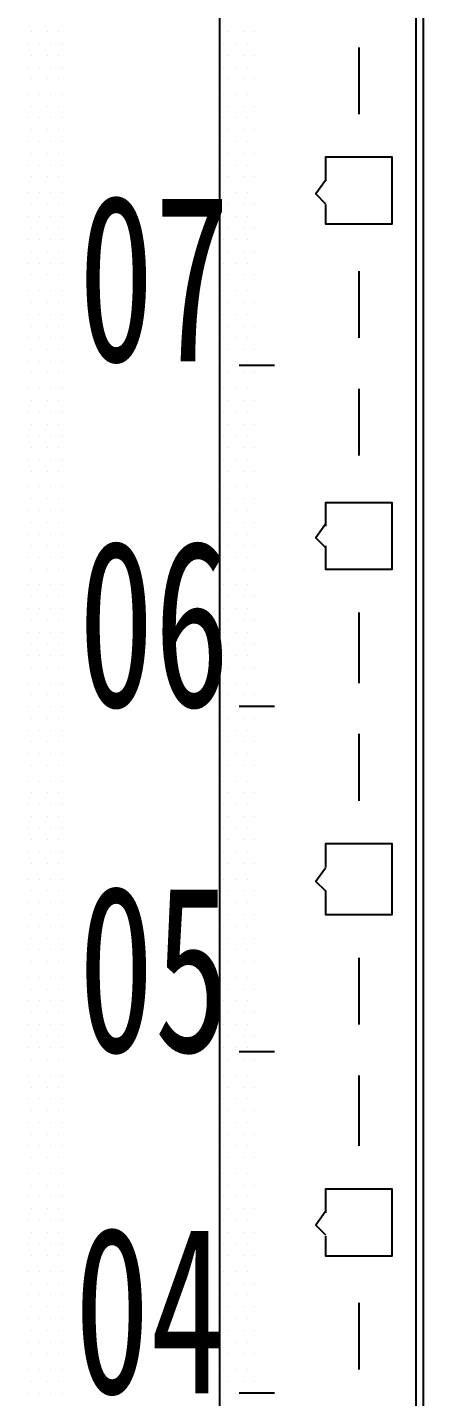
# Model space of a CAD drawing. Header units: metres. Extents: x 17 to 1264, y 17 to 859.
# Drawn here: x 324.4 to 339, y 182.6 to 232.9 of the extents above; entities that cross this region are included whole.
import ezdxf

# ---------------------------------------------------------------- set-up
doc = ezdxf.new("R2010")
doc.units = ezdxf.units.M
for name, color, linetype in [('LINES', 7, 'Continuous'), ('POLYLINES', 4, 'Continuous'), ('TEXTS', 3, 'Continuous')]:
    doc.layers.add(name, color=color, linetype=linetype)

msp = doc.modelspace()

# ---------------------------------------------------------------- linework, layer by layer
at = {"layer": 'LINES'}
for p, q in [((338.97, 144.86), (338.97, 740.16)), ((324.57, 232.7), (324.57, 232.7)), ((325.15, 232.7), (325.15, 232.7)), ((325.58, 232.7), (325.58, 232.7)), ((331.77, 232.7), (331.77, 232.7)), ((332.35, 232.7), (332.35, 232.7)), ((332.78, 232.7), (332.78, 232.7)), ((324.43, 232.27), (324.43, 232.27)), ((324.86, 232.27), (324.86, 232.27)), ((325.29, 232.27), (325.29, 232.27)), ((325.72, 232.27), (325.72, 232.27)), ((331.63, 232.27), (331.63, 232.27)), ((332.06, 232.27), (332.06, 232.27)), ((332.49, 232.27), (332.49, 232.27)), ((324.57, 231.84), (324.57, 231.84)), ((325.15, 231.84), (325.15, 231.84)), ((325.58, 231.84), (325.58, 231.84)), ((331.77, 231.84), (331.77, 231.84)), ((332.35, 231.84), (332.35, 231.84)), ((332.78, 231.84), (332.78, 231.84)), ((336.59, 232.13), (336.59, 229.68)), ((324.43, 231.41), (324.43, 231.41)), ((324.86, 231.41), (324.86, 231.41)), ((325.29, 231.41), (325.29, 231.41)), ((325.72, 231.41), (325.72, 231.41)), ((331.63, 231.41), (331.63, 231.41)), ((332.06, 231.41), (332.06, 231.41)), ((332.49, 231.41), (332.49, 231.41)), ((324.57, 230.98), (324.57, 230.98)), ((325.15, 230.98), (325.15, 230.98)), ((325.58, 230.98), (325.58, 230.98)), ((331.77, 230.98), (331.77, 230.98)), ((332.35, 230.98), (332.35, 230.98)), ((332.78, 230.98), (332.78, 230.98)), ((324.43, 230.4), (324.43, 230.4)), ((324.86, 230.4), (324.86, 230.4)), ((325.29, 230.4), (325.29, 230.4)), ((325.72, 230.4), (325.72, 230.4)), ((331.63, 230.4), (331.63, 230.4)), ((332.06, 230.4), (332.06, 230.4)), ((332.49, 230.4), (332.49, 230.4)), ((324.57, 229.97), (324.57, 229.97)), ((325.15, 229.97), (325.15, 229.97)), ((325.58, 229.97), (325.58, 229.97)), ((331.77, 229.97), (331.77, 229.97)), ((332.35, 229.97), (332.35, 229.97)), ((332.78, 229.97), (332.78, 229.97)), ((324.43, 229.54), (324.43, 229.54)), ((324.86, 229.54), (324.86, 229.54)), ((325.29, 229.54), (325.29, 229.54)), ((325.72, 229.54), (325.72, 229.54)), ((331.63, 229.54), (331.63, 229.54)), ((332.06, 229.54), (332.06, 229.54)), ((332.49, 229.54), (332.49, 229.54)), ((324.43, 228.67), (324.43, 228.67)), ((324.57, 229.1), (324.57, 229.1)), ((324.86, 228.67), (324.86, 228.67)), ((325.15, 229.1), (325.15, 229.1)), ((325.29, 228.67), (325.29, 228.67)), ((325.58, 229.1), (325.58, 229.1)), ((325.72, 228.67), (325.72, 228.67)), ((331.63, 228.67), (331.63, 228.67)), ((331.77, 229.1), (331.77, 229.1)), ((332.06, 228.67), (332.06, 228.67)), ((332.35, 229.1), (332.35, 229.1)), ((332.49, 228.67), (332.49, 228.67)), ((332.78, 229.1), (332.78, 229.1)), ((324.57, 228.24), (324.57, 228.24)), ((325.15, 228.24), (325.15, 228.24)), ((325.58, 228.24), (325.58, 228.24)), ((331.77, 228.24), (331.77, 228.24)), ((332.35, 228.24), (332.35, 228.24)), ((332.78, 228.24), (332.78, 228.24)), ((324.43, 227.81), (324.43, 227.81)), ((324.86, 227.81), (324.86, 227.81)), ((325.29, 227.81), (325.29, 227.81)), ((325.72, 227.81), (325.72, 227.81)), ((331.63, 227.81), (331.63, 227.81)), ((332.06, 227.81), (332.06, 227.81)), ((332.49, 227.81), (332.49, 227.81)), ((324.57, 227.38), (324.57, 227.38)), ((325.15, 227.38), (325.15, 227.38)), ((325.58, 227.38), (325.58, 227.38)), ((331.77, 227.38), (331.77, 227.38)), ((332.35, 227.38), (332.35, 227.38)), ((332.78, 227.38), (332.78, 227.38)), ((324.43, 226.8), (324.43, 226.8)), ((324.86, 226.8), (324.86, 226.8)), ((325.29, 226.8), (325.29, 226.8)), ((325.72, 226.8), (325.72, 226.8)), ((331.63, 226.8), (331.63, 226.8)), ((332.06, 226.8), (332.06, 226.8)), ((332.49, 226.8), (332.49, 226.8)), ((324.57, 226.37), (324.57, 226.37)), ((325.15, 226.37), (325.15, 226.37)), ((325.58, 226.37), (325.58, 226.37)), ((331.77, 226.37), (331.77, 226.37)), ((332.35, 226.37), (332.35, 226.37)), ((332.78, 226.37), (332.78, 226.37)), ((324.43, 225.94), (324.43, 225.94)), ((324.86, 225.94), (324.86, 225.94)), ((325.29, 225.94), (325.29, 225.94)), ((325.72, 225.94), (325.72, 225.94)), ((331.63, 225.94), (331.63, 225.94)), ((332.06, 225.94), (332.06, 225.94)), ((332.49, 225.94), (332.49, 225.94)), ((324.57, 225.5), (324.57, 225.5)), ((325.15, 225.5), (325.15, 225.5)), ((325.58, 225.5), (325.58, 225.5)), ((331.77, 225.5), (331.77, 225.5)), ((332.35, 225.5), (332.35, 225.5)), ((332.78, 225.5), (332.78, 225.5)), ((324.43, 225.07), (324.43, 225.07)), ((324.57, 224.64), (324.57, 224.64)), ((324.86, 225.07), (324.86, 225.07)), ((325.15, 224.64), (325.15, 224.64)), ((325.29, 225.07), (325.29, 225.07)), ((325.58, 224.64), (325.58, 224.64)), ((325.72, 225.07), (325.72, 225.07)), ((331.63, 225.07), (331.63, 225.07)), ((331.77, 224.64), (331.77, 224.64)), ((332.06, 225.07), (332.06, 225.07)), ((332.35, 224.64), (332.35, 224.64)), ((332.49, 225.07), (332.49, 225.07)), ((332.78, 224.64), (332.78, 224.64)), ((324.43, 224.21), (324.43, 224.21)), ((324.86, 224.21), (324.86, 224.21)), ((325.29, 224.21), (325.29, 224.21)), ((325.72, 224.21), (325.72, 224.21)), ((331.63, 224.21), (331.63, 224.21)), ((332.06, 224.21), (332.06, 224.21)), ((332.49, 224.21), (332.49, 224.21)), ((324.57, 223.78), (324.57, 223.78)), ((325.15, 223.78), (325.15, 223.78)), ((325.58, 223.78), (325.58, 223.78)), ((331.77, 223.78), (331.77, 223.78)), ((332.35, 223.78), (332.35, 223.78)), ((332.78, 223.78), (332.78, 223.78)), ((336.59, 223.92), (336.59, 221.47)), ((324.43, 223.2), (324.43, 223.2)), ((324.86, 223.2), (324.86, 223.2)), ((325.29, 223.2), (325.29, 223.2)), ((325.72, 223.2), (325.72, 223.2)), ((331.63, 223.2), (331.63, 223.2)), ((332.06, 223.2), (332.06, 223.2)), ((332.49, 223.2), (332.49, 223.2)), ((324.57, 222.77), (324.57, 222.77)), ((325.15, 222.77), (325.15, 222.77)), ((325.58, 222.77), (325.58, 222.77)), ((331.77, 222.77), (331.77, 222.77)), ((332.35, 222.77), (332.35, 222.77)), ((332.78, 222.77), (332.78, 222.77)), ((324.43, 222.34), (324.43, 222.34)), ((324.86, 222.34), (324.86, 222.34)), ((325.29, 222.34), (325.29, 222.34)), ((325.72, 222.34), (325.72, 222.34)), ((331.63, 222.34), (331.63, 222.34)), ((332.06, 222.34), (332.06, 222.34)), ((332.49, 222.34), (332.49, 222.34)), ((324.57, 221.9), (324.57, 221.9)), ((325.15, 221.9), (325.15, 221.9)), ((325.58, 221.9), (325.58, 221.9)), ((331.77, 221.9), (331.77, 221.9)), ((332.35, 221.9), (332.35, 221.9)), ((332.78, 221.9), (332.78, 221.9)), ((324.43, 221.47), (324.43, 221.47)), ((324.86, 221.47), (324.86, 221.47)), ((325.29, 221.47), (325.29, 221.47)), ((325.72, 221.47), (325.72, 221.47)), ((331.63, 221.47), (331.63, 221.47)), ((332.06, 221.47), (332.06, 221.47)), ((332.49, 221.47), (332.49, 221.47)), ((324.57, 221.04), (324.57, 221.04)), ((325.15, 221.04), (325.15, 221.04)), ((325.58, 221.04), (325.58, 221.04)), ((331.77, 221.04), (331.77, 221.04)), ((332.35, 221.04), (332.35, 221.04)), ((332.78, 221.04), (332.78, 221.04)), ((324.43, 220.61), (324.43, 220.61)), ((324.57, 220.18), (324.57, 220.18)), ((324.86, 220.61), (324.86, 220.61)), ((325.15, 220.18), (325.15, 220.18)), ((325.29, 220.61), (325.29, 220.61)), ((325.58, 220.18), (325.58, 220.18)), ((325.72, 220.61), (325.72, 220.61)), ((331.63, 220.61), (331.63, 220.61)), ((331.77, 220.18), (331.77, 220.18)), ((332.06, 220.61), (332.06, 220.61)), ((333.5, 220.46), (332.2, 220.46)), ((332.35, 220.18), (332.35, 220.18)), ((332.49, 220.61), (332.49, 220.61)), ((332.78, 220.18), (332.78, 220.18)), ((324.43, 219.6), (324.43, 219.6)), ((324.57, 219.17), (324.57, 219.17)), ((324.86, 219.6), (324.86, 219.6)), ((325.15, 219.17), (325.15, 219.17)), ((325.29, 219.6), (325.29, 219.6)), ((325.58, 219.17), (325.58, 219.17)), ((325.72, 219.6), (325.72, 219.6)), ((331.63, 219.6), (331.63, 219.6)), ((331.77, 219.17), (331.77, 219.17)), ((332.06, 219.6), (332.06, 219.6)), ((332.35, 219.17), (332.35, 219.17)), ((332.49, 219.6), (332.49, 219.6)), ((332.78, 219.17), (332.78, 219.17)), ((336.59, 219.6), (336.59, 217.15)), ((324.43, 218.74), (324.43, 218.74)), ((324.86, 218.74), (324.86, 218.74)), ((325.29, 218.74), (325.29, 218.74)), ((325.72, 218.74), (325.72, 218.74)), ((331.63, 218.74), (331.63, 218.74)), ((332.06, 218.74), (332.06, 218.74)), ((332.49, 218.74), (332.49, 218.74)), ((324.57, 218.3), (324.57, 218.3)), ((325.15, 218.3), (325.15, 218.3)), ((325.58, 218.3), (325.58, 218.3)), ((331.77, 218.3), (331.77, 218.3)), ((332.35, 218.3), (332.35, 218.3)), ((332.78, 218.3), (332.78, 218.3)), ((324.43, 217.87), (324.43, 217.87)), ((324.86, 217.87), (324.86, 217.87)), ((325.29, 217.87), (325.29, 217.87)), ((325.72, 217.87), (325.72, 217.87)), ((331.63, 217.87), (331.63, 217.87)), ((332.06, 217.87), (332.06, 217.87)), ((332.49, 217.87), (332.49, 217.87)), ((324.57, 217.44), (324.57, 217.44)), ((325.15, 217.44), (325.15, 217.44)), ((325.58, 217.44), (325.58, 217.44)), ((331.77, 217.44), (331.77, 217.44)), ((332.35, 217.44), (332.35, 217.44)), ((332.78, 217.44), (332.78, 217.44)), ((324.43, 217.01), (324.43, 217.01)), ((324.86, 217.01), (324.86, 217.01)), ((325.29, 217.01), (325.29, 217.01)), ((325.72, 217.01), (325.72, 217.01)), ((331.63, 217.01), (331.63, 217.01)), ((332.06, 217.01), (332.06, 217.01)), ((332.49, 217.01), (332.49, 217.01)), ((324.57, 216.58), (324.57, 216.58)), ((325.15, 216.58), (325.15, 216.58)), ((325.58, 216.58), (325.58, 216.58)), ((331.77, 216.58), (331.77, 216.58)), ((332.35, 216.58), (332.35, 216.58)), ((332.78, 216.58), (332.78, 216.58)), ((324.43, 216), (324.43, 216)), ((324.86, 216), (324.86, 216)), ((325.29, 216), (325.29, 216)), ((325.72, 216), (325.72, 216)), ((331.63, 216), (331.63, 216)), ((332.06, 216), (332.06, 216)), ((332.49, 216), (332.49, 216)), ((324.43, 215.14), (324.43, 215.14)), ((324.57, 215.57), (324.57, 215.57)), ((324.86, 215.14), (324.86, 215.14)), ((325.15, 215.57), (325.15, 215.57)), ((325.29, 215.14), (325.29, 215.14)), ((325.58, 215.57), (325.58, 215.57)), ((325.72, 215.14), (325.72, 215.14)), ((331.63, 215.14), (331.63, 215.14)), ((331.77, 215.57), (331.77, 215.57)), ((332.06, 215.14), (332.06, 215.14)), ((332.35, 215.57), (332.35, 215.57)), ((332.49, 215.14), (332.49, 215.14)), ((332.78, 215.57), (332.78, 215.57)), ((324.57, 214.7), (324.57, 214.7)), ((325.15, 214.7), (325.15, 214.7)), ((325.58, 214.7), (325.58, 214.7)), ((331.77, 214.7), (331.77, 214.7)), ((332.35, 214.7), (332.35, 214.7)), ((332.78, 214.7), (332.78, 214.7)), ((324.43, 214.27), (324.43, 214.27)), ((324.86, 214.27), (324.86, 214.27)), ((325.29, 214.27), (325.29, 214.27)), ((325.72, 214.27), (325.72, 214.27)), ((331.63, 214.27), (331.63, 214.27)), ((332.06, 214.27), (332.06, 214.27)), ((332.49, 214.27), (332.49, 214.27)), ((324.57, 213.84), (324.57, 213.84)), ((325.15, 213.84), (325.15, 213.84)), ((325.58, 213.84), (325.58, 213.84)), ((331.77, 213.84), (331.77, 213.84)), ((332.35, 213.84), (332.35, 213.84)), ((332.78, 213.84), (332.78, 213.84)), ((324.43, 213.41), (324.43, 213.41)), ((324.86, 213.41), (324.86, 213.41)), ((325.29, 213.41), (325.29, 213.41)), ((325.72, 213.41), (325.72, 213.41)), ((331.63, 213.41), (331.63, 213.41)), ((332.06, 213.41), (332.06, 213.41)), ((332.49, 213.41), (332.49, 213.41)), ((324.57, 212.98), (324.57, 212.98)), ((325.15, 212.98), (325.15, 212.98)), ((325.58, 212.98), (325.58, 212.98)), ((331.77, 212.98), (331.77, 212.98)), ((332.35, 212.98), (332.35, 212.98)), ((332.78, 212.98), (332.78, 212.98)), ((324.43, 212.4), (324.43, 212.4)), ((324.86, 212.4), (324.86, 212.4)), ((325.29, 212.4), (325.29, 212.4)), ((325.72, 212.4), (325.72, 212.4)), ((331.63, 212.4), (331.63, 212.4)), ((332.06, 212.4), (332.06, 212.4)), ((332.49, 212.4), (332.49, 212.4)), ((324.57, 211.97), (324.57, 211.97)), ((325.15, 211.97), (325.15, 211.97)), ((325.58, 211.97), (325.58, 211.97)), ((331.77, 211.97), (331.77, 211.97)), ((332.35, 211.97), (332.35, 211.97)), ((332.78, 211.97), (332.78, 211.97)), ((324.43, 211.54), (324.43, 211.54)), ((324.57, 211.1), (324.57, 211.1)), ((324.86, 211.54), (324.86, 211.54)), ((325.15, 211.1), (325.15, 211.1)), ((325.29, 211.54), (325.29, 211.54)), ((325.58, 211.1), (325.58, 211.1)), ((325.72, 211.54), (325.72, 211.54)), ((331.63, 211.54), (331.63, 211.54)), ((331.77, 211.1), (331.77, 211.1)), ((332.06, 211.54), (332.06, 211.54)), ((332.35, 211.1), (332.35, 211.1)), ((332.49, 211.54), (332.49, 211.54)), ((332.78, 211.1), (332.78, 211.1)), ((336.59, 211.39), (336.59, 208.8)), ((324.43, 210.67), (324.43, 210.67)), ((324.86, 210.67), (324.86, 210.67)), ((325.29, 210.67), (325.29, 210.67)), ((325.72, 210.67), (325.72, 210.67)), ((331.63, 210.67), (331.63, 210.67)), ((332.06, 210.67), (332.06, 210.67)), ((332.49, 210.67), (332.49, 210.67)), ((324.57, 210.24), (324.57, 210.24)), ((325.15, 210.24), (325.15, 210.24)), ((325.58, 210.24), (325.58, 210.24)), ((331.77, 210.24), (331.77, 210.24)), ((332.35, 210.24), (332.35, 210.24)), ((332.78, 210.24), (332.78, 210.24)), ((324.43, 209.81), (324.43, 209.81)), ((324.86, 209.81), (324.86, 209.81)), ((325.29, 209.81), (325.29, 209.81)), ((325.72, 209.81), (325.72, 209.81)), ((331.63, 209.81), (331.63, 209.81)), ((332.06, 209.81), (332.06, 209.81)), ((332.49, 209.81), (332.49, 209.81)), ((324.57, 209.38), (324.57, 209.38)), ((325.15, 209.38), (325.15, 209.38)), ((325.58, 209.38), (325.58, 209.38)), ((331.77, 209.38), (331.77, 209.38)), ((332.35, 209.38), (332.35, 209.38)), ((332.78, 209.38), (332.78, 209.38)), ((324.43, 208.8), (324.43, 208.8)), ((324.86, 208.8), (324.86, 208.8)), ((325.29, 208.8), (325.29, 208.8)), ((325.72, 208.8), (325.72, 208.8)), ((331.63, 208.8), (331.63, 208.8)), ((332.06, 208.8), (332.06, 208.8)), ((332.49, 208.8), (332.49, 208.8)), ((324.57, 208.37), (324.57, 208.37)), ((325.15, 208.37), (325.15, 208.37)), ((325.58, 208.37), (325.58, 208.37)), ((331.77, 208.37), (331.77, 208.37)), ((332.35, 208.37), (332.35, 208.37)), ((332.78, 208.37), (332.78, 208.37)), ((324.43, 207.94), (324.43, 207.94)), ((324.86, 207.94), (324.86, 207.94)), ((325.29, 207.94), (325.29, 207.94)), ((325.72, 207.94), (325.72, 207.94)), ((331.63, 207.94), (331.63, 207.94)), ((332.06, 207.94), (332.06, 207.94)), ((333.5, 207.94), (332.2, 207.94)), ((332.49, 207.94), (332.49, 207.94)), ((324.43, 207.07), (324.43, 207.07)), ((324.57, 207.5), (324.57, 207.5)), ((324.86, 207.07), (324.86, 207.07)), ((325.15, 207.5), (325.15, 207.5)), ((325.29, 207.07), (325.29, 207.07)), ((325.58, 207.5), (325.58, 207.5)), ((325.72, 207.07), (325.72, 207.07)), ((331.63, 207.07), (331.63, 207.07)), ((331.77, 207.5), (331.77, 207.5)), ((332.06, 207.07), (332.06, 207.07)), ((332.35, 207.5), (332.35, 207.5)), ((332.49, 207.07), (332.49, 207.07)), ((332.78, 207.5), (332.78, 207.5)), ((324.57, 206.64), (324.57, 206.64)), ((325.15, 206.64), (325.15, 206.64)), ((325.58, 206.64), (325.58, 206.64)), ((331.77, 206.64), (331.77, 206.64)), ((332.35, 206.64), (332.35, 206.64)), ((332.78, 206.64), (332.78, 206.64)), ((336.59, 206.93), (336.59, 204.48)), ((324.43, 206.21), (324.43, 206.21)), ((324.86, 206.21), (324.86, 206.21)), ((325.29, 206.21), (325.29, 206.21)), ((325.72, 206.21), (325.72, 206.21)), ((331.63, 206.21), (331.63, 206.21)), ((332.06, 206.21), (332.06, 206.21)), ((332.49, 206.21), (332.49, 206.21)), ((324.57, 205.78), (324.57, 205.78)), ((325.15, 205.78), (325.15, 205.78)), ((325.58, 205.78), (325.58, 205.78)), ((331.77, 205.78), (331.77, 205.78)), ((332.35, 205.78), (332.35, 205.78)), ((332.78, 205.78), (332.78, 205.78)), ((324.43, 205.2), (324.43, 205.2)), ((324.86, 205.2), (324.86, 205.2)), ((325.29, 205.2), (325.29, 205.2)), ((325.72, 205.2), (325.72, 205.2)), ((331.63, 205.2), (331.63, 205.2)), ((332.06, 205.2), (332.06, 205.2)), ((332.49, 205.2), (332.49, 205.2)), ((324.57, 204.77), (324.57, 204.77)), ((325.15, 204.77), (325.15, 204.77)), ((325.58, 204.77), (325.58, 204.77)), ((331.77, 204.77), (331.77, 204.77)), ((332.35, 204.77), (332.35, 204.77)), ((332.78, 204.77), (332.78, 204.77)), ((324.43, 204.34), (324.43, 204.34)), ((324.86, 204.34), (324.86, 204.34)), ((325.29, 204.34), (325.29, 204.34)), ((325.72, 204.34), (325.72, 204.34)), ((331.63, 204.34), (331.63, 204.34)), ((332.06, 204.34), (332.06, 204.34)), ((332.49, 204.34), (332.49, 204.34)), ((324.57, 203.9), (324.57, 203.9)), ((325.15, 203.9), (325.15, 203.9)), ((325.58, 203.9), (325.58, 203.9)), ((331.77, 203.9), (331.77, 203.9)), ((332.35, 203.9), (332.35, 203.9)), ((332.78, 203.9), (332.78, 203.9)), ((324.43, 203.47), (324.43, 203.47)), ((324.57, 203.04), (324.57, 203.04)), ((324.86, 203.47), (324.86, 203.47)), ((325.15, 203.04), (325.15, 203.04)), ((325.29, 203.47), (325.29, 203.47)), ((325.58, 203.04), (325.58, 203.04)), ((325.72, 203.47), (325.72, 203.47)), ((331.63, 203.47), (331.63, 203.47)), ((331.77, 203.04), (331.77, 203.04)), ((332.06, 203.47), (332.06, 203.47)), ((332.35, 203.04), (332.35, 203.04)), ((332.49, 203.47), (332.49, 203.47)), ((332.78, 203.04), (332.78, 203.04)), ((324.43, 202.61), (324.43, 202.61)), ((324.86, 202.61), (324.86, 202.61)), ((325.29, 202.61), (325.29, 202.61)), ((325.72, 202.61), (325.72, 202.61)), ((331.63, 202.61), (331.63, 202.61)), ((332.06, 202.61), (332.06, 202.61)), ((332.49, 202.61), (332.49, 202.61)), ((324.57, 202.18), (324.57, 202.18)), ((325.15, 202.18), (325.15, 202.18)), ((325.58, 202.18), (325.58, 202.18)), ((331.77, 202.18), (331.77, 202.18)), ((332.35, 202.18), (332.35, 202.18)), ((332.78, 202.18), (332.78, 202.18)), ((324.43, 201.6), (324.43, 201.6)), ((324.86, 201.6), (324.86, 201.6)), ((325.29, 201.6), (325.29, 201.6)), ((325.72, 201.6), (325.72, 201.6)), ((331.63, 201.6), (331.63, 201.6)), ((332.06, 201.6), (332.06, 201.6)), ((332.49, 201.6), (332.49, 201.6)), ((324.57, 201.17), (324.57, 201.17)), ((325.15, 201.17), (325.15, 201.17)), ((325.58, 201.17), (325.58, 201.17)), ((331.77, 201.17), (331.77, 201.17)), ((332.35, 201.17), (332.35, 201.17)), ((332.78, 201.17), (332.78, 201.17)), ((324.43, 200.74), (324.43, 200.74)), ((324.86, 200.74), (324.86, 200.74)), ((325.29, 200.74), (325.29, 200.74)), ((325.72, 200.74), (325.72, 200.74)), ((331.63, 200.74), (331.63, 200.74)), ((332.06, 200.74), (332.06, 200.74)), ((332.49, 200.74), (332.49, 200.74)), ((324.57, 200.3), (324.57, 200.3)), ((325.15, 200.3), (325.15, 200.3)), ((325.58, 200.3), (325.58, 200.3)), ((331.77, 200.3), (331.77, 200.3)), ((332.35, 200.3), (332.35, 200.3)), ((332.78, 200.3), (332.78, 200.3)), ((324.43, 199.87), (324.43, 199.87)), ((324.86, 199.87), (324.86, 199.87)), ((325.29, 199.87), (325.29, 199.87)), ((325.72, 199.87), (325.72, 199.87)), ((331.63, 199.87), (331.63, 199.87)), ((332.06, 199.87), (332.06, 199.87)), ((332.49, 199.87), (332.49, 199.87)), ((324.43, 199.01), (324.43, 199.01)), ((324.57, 199.44), (324.57, 199.44)), ((324.86, 199.01), (324.86, 199.01)), ((325.15, 199.44), (325.15, 199.44)), ((325.29, 199.01), (325.29, 199.01)), ((325.58, 199.44), (325.58, 199.44)), ((325.72, 199.01), (325.72, 199.01)), ((331.63, 199.01), (331.63, 199.01)), ((331.77, 199.44), (331.77, 199.44)), ((332.06, 199.01), (332.06, 199.01)), ((332.35, 199.44), (332.35, 199.44)), ((332.49, 199.01), (332.49, 199.01)), ((332.78, 199.44), (332.78, 199.44)), ((324.57, 198.58), (324.57, 198.58)), ((325.15, 198.58), (325.15, 198.58)), ((325.58, 198.58), (325.58, 198.58)), ((331.77, 198.58), (331.77, 198.58)), ((332.35, 198.58), (332.35, 198.58)), ((332.78, 198.58), (332.78, 198.58)), ((336.59, 198.72), (336.59, 196.27)), ((324.43, 198), (324.43, 198)), ((324.57, 197.57), (324.57, 197.57)), ((324.86, 198), (324.86, 198)), ((325.15, 197.57), (325.15, 197.57)), ((325.29, 198), (325.29, 198)), ((325.58, 197.57), (325.58, 197.57)), ((325.72, 198), (325.72, 198)), ((331.63, 198), (331.63, 198)), ((331.77, 197.57), (331.77, 197.57)), ((332.06, 198), (332.06, 198)), ((332.35, 197.57), (332.35, 197.57)), ((332.49, 198), (332.49, 198)), ((332.78, 197.57), (332.78, 197.57)), ((324.43, 197.14), (324.43, 197.14)), ((324.86, 197.14), (324.86, 197.14)), ((325.29, 197.14), (325.29, 197.14)), ((325.72, 197.14), (325.72, 197.14)), ((331.63, 197.14), (331.63, 197.14)), ((332.06, 197.14), (332.06, 197.14)), ((332.49, 197.14), (332.49, 197.14)), ((324.57, 196.7), (324.57, 196.7)), ((325.15, 196.7), (325.15, 196.7)), ((325.58, 196.7), (325.58, 196.7)), ((331.77, 196.7), (331.77, 196.7)), ((332.35, 196.7), (332.35, 196.7)), ((332.78, 196.7), (332.78, 196.7)), ((324.43, 196.27), (324.43, 196.27)), ((324.86, 196.27), (324.86, 196.27)), ((325.29, 196.27), (325.29, 196.27)), ((325.72, 196.27), (325.72, 196.27)), ((331.63, 196.27), (331.63, 196.27)), ((332.06, 196.27), (332.06, 196.27)), ((332.49, 196.27), (332.49, 196.27)), ((324.57, 195.84), (324.57, 195.84)), ((325.15, 195.84), (325.15, 195.84)), ((325.58, 195.84), (325.58, 195.84)), ((331.77, 195.84), (331.77, 195.84)), ((332.35, 195.84), (332.35, 195.84)), ((332.78, 195.84), (332.78, 195.84)), ((324.43, 195.41), (324.43, 195.41)), ((324.86, 195.41), (324.86, 195.41)), ((325.29, 195.41), (325.29, 195.41)), ((325.72, 195.41), (325.72, 195.41)), ((331.63, 195.41), (331.63, 195.41)), ((332.06, 195.41), (332.06, 195.41)), ((333.5, 195.26), (332.2, 195.26)), ((332.49, 195.41), (332.49, 195.41)), ((324.57, 194.98), (324.57, 194.98)), ((325.15, 194.98), (325.15, 194.98)), ((325.58, 194.98), (325.58, 194.98)), ((331.77, 194.98), (331.77, 194.98)), ((332.35, 194.98), (332.35, 194.98)), ((332.78, 194.98), (332.78, 194.98)), ((324.43, 194.4), (324.43, 194.4)), ((324.86, 194.4), (324.86, 194.4)), ((325.29, 194.4), (325.29, 194.4)), ((325.72, 194.4), (325.72, 194.4)), ((331.63, 194.4), (331.63, 194.4)), ((332.06, 194.4), (332.06, 194.4)), ((332.49, 194.4), (332.49, 194.4)), ((336.59, 194.4), (336.59, 191.81)), ((324.43, 193.54), (324.43, 193.54)), ((324.57, 193.97), (324.57, 193.97)), ((324.86, 193.54), (324.86, 193.54)), ((325.15, 193.97), (325.15, 193.97)), ((325.29, 193.54), (325.29, 193.54)), ((325.58, 193.97), (325.58, 193.97)), ((325.72, 193.54), (325.72, 193.54)), ((331.63, 193.54), (331.63, 193.54)), ((331.77, 193.97), (331.77, 193.97)), ((332.06, 193.54), (332.06, 193.54)), ((332.35, 193.97), (332.35, 193.97)), ((332.49, 193.54), (332.49, 193.54)), ((332.78, 193.97), (332.78, 193.97)), ((324.57, 193.1), (324.57, 193.1)), ((325.15, 193.1), (325.15, 193.1)), ((325.58, 193.1), (325.58, 193.1)), ((331.77, 193.1), (331.77, 193.1)), ((332.35, 193.1), (332.35, 193.1)), ((332.78, 193.1), (332.78, 193.1)), ((324.43, 192.67), (324.43, 192.67)), ((324.86, 192.67), (324.86, 192.67)), ((325.29, 192.67), (325.29, 192.67)), ((325.72, 192.67), (325.72, 192.67)), ((331.63, 192.67), (331.63, 192.67)), ((332.06, 192.67), (332.06, 192.67)), ((332.49, 192.67), (332.49, 192.67)), ((324.57, 192.24), (324.57, 192.24)), ((325.15, 192.24), (325.15, 192.24)), ((325.58, 192.24), (325.58, 192.24)), ((331.77, 192.24), (331.77, 192.24)), ((332.35, 192.24), (332.35, 192.24)), ((332.78, 192.24), (332.78, 192.24)), ((324.43, 191.81), (324.43, 191.81)), ((324.86, 191.81), (324.86, 191.81)), ((325.29, 191.81), (325.29, 191.81)), ((325.72, 191.81), (325.72, 191.81)), ((331.63, 191.81), (331.63, 191.81)), ((332.06, 191.81), (332.06, 191.81)), ((332.49, 191.81), (332.49, 191.81)), ((324.57, 191.38), (324.57, 191.38)), ((325.15, 191.38), (325.15, 191.38)), ((325.58, 191.38), (325.58, 191.38)), ((331.77, 191.38), (331.77, 191.38)), ((332.35, 191.38), (332.35, 191.38)), ((332.78, 191.38), (332.78, 191.38)), ((324.43, 190.8), (324.43, 190.8)), ((324.86, 190.8), (324.86, 190.8)), ((325.29, 190.8), (325.29, 190.8)), ((325.72, 190.8), (325.72, 190.8)), ((331.63, 190.8), (331.63, 190.8)), ((332.06, 190.8), (332.06, 190.8)), ((332.49, 190.8), (332.49, 190.8)), ((324.57, 190.37), (324.57, 190.37)), ((325.15, 190.37), (325.15, 190.37)), ((325.58, 190.37), (325.58, 190.37)), ((331.77, 190.37), (331.77, 190.37)), ((332.35, 190.37), (332.35, 190.37)), ((332.78, 190.37), (332.78, 190.37)), ((324.43, 189.94), (324.43, 189.94)), ((324.57, 189.5), (324.57, 189.5)), ((324.86, 189.94), (324.86, 189.94)), ((325.15, 189.5), (325.15, 189.5)), ((325.29, 189.94), (325.29, 189.94)), ((325.58, 189.5), (325.58, 189.5)), ((325.72, 189.94), (325.72, 189.94)), ((331.63, 189.94), (331.63, 189.94)), ((331.77, 189.5), (331.77, 189.5)), ((332.06, 189.94), (332.06, 189.94)), ((332.35, 189.5), (332.35, 189.5)), ((332.49, 189.94), (332.49, 189.94)), ((332.78, 189.5), (332.78, 189.5)), ((324.43, 189.07), (324.43, 189.07)), ((324.86, 189.07), (324.86, 189.07)), ((325.29, 189.07), (325.29, 189.07)), ((325.72, 189.07), (325.72, 189.07)), ((331.63, 189.07), (331.63, 189.07)), ((332.06, 189.07), (332.06, 189.07)), ((332.49, 189.07), (332.49, 189.07)), ((324.57, 188.64), (324.57, 188.64)), ((325.15, 188.64), (325.15, 188.64)), ((325.58, 188.64), (325.58, 188.64)), ((331.77, 188.64), (331.77, 188.64)), ((332.35, 188.64), (332.35, 188.64)), ((332.78, 188.64), (332.78, 188.64)), ((324.43, 188.21), (324.43, 188.21)), ((324.86, 188.21), (324.86, 188.21)), ((325.29, 188.21), (325.29, 188.21)), ((325.72, 188.21), (325.72, 188.21)), ((331.63, 188.21), (331.63, 188.21)), ((332.06, 188.21), (332.06, 188.21)), ((332.49, 188.21), (332.49, 188.21)), ((324.57, 187.78), (324.57, 187.78)), ((325.15, 187.78), (325.15, 187.78)), ((325.58, 187.78), (325.58, 187.78)), ((331.77, 187.78), (331.77, 187.78)), ((332.35, 187.78), (332.35, 187.78)), ((332.78, 187.78), (332.78, 187.78)), ((324.43, 187.2), (324.43, 187.2)), ((324.86, 187.2), (324.86, 187.2)), ((325.29, 187.2), (325.29, 187.2)), ((325.72, 187.2), (325.72, 187.2)), ((331.63, 187.2), (331.63, 187.2)), ((332.06, 187.2), (332.06, 187.2)), ((332.49, 187.2), (332.49, 187.2)), ((324.57, 186.77), (324.57, 186.77)), ((325.15, 186.77), (325.15, 186.77)), ((325.58, 186.77), (325.58, 186.77)), ((331.77, 186.77), (331.77, 186.77)), ((332.35, 186.77), (332.35, 186.77)), ((332.78, 186.77), (332.78, 186.77)), ((324.43, 186.34), (324.43, 186.34)), ((324.86, 186.34), (324.86, 186.34)), ((325.29, 186.34), (325.29, 186.34)), ((325.72, 186.34), (325.72, 186.34)), ((331.63, 186.34), (331.63, 186.34)), ((332.06, 186.34), (332.06, 186.34)), ((332.49, 186.34), (332.49, 186.34)), ((336.59, 186.05), (336.59, 183.6)), ((324.43, 185.47), (324.43, 185.47)), ((324.57, 185.9), (324.57, 185.9)), ((324.86, 185.47), (324.86, 185.47)), ((325.15, 185.9), (325.15, 185.9)), ((325.29, 185.47), (325.29, 185.47)), ((325.58, 185.9), (325.58, 185.9)), ((325.72, 185.47), (325.72, 185.47)), ((331.63, 185.47), (331.63, 185.47)), ((331.77, 185.9), (331.77, 185.9)), ((332.06, 185.47), (332.06, 185.47)), ((332.35, 185.9), (332.35, 185.9)), ((332.49, 185.47), (332.49, 185.47)), ((332.78, 185.9), (332.78, 185.9)), ((324.57, 185.04), (324.57, 185.04)), ((325.15, 185.04), (325.15, 185.04)), ((325.58, 185.04), (325.58, 185.04)), ((331.77, 185.04), (331.77, 185.04)), ((332.35, 185.04), (332.35, 185.04)), ((332.78, 185.04), (332.78, 185.04)), ((324.43, 184.61), (324.43, 184.61)), ((324.86, 184.61), (324.86, 184.61)), ((325.29, 184.61), (325.29, 184.61)), ((325.72, 184.61), (325.72, 184.61)), ((331.63, 184.61), (331.63, 184.61)), ((332.06, 184.61), (332.06, 184.61)), ((332.49, 184.61), (332.49, 184.61)), ((324.57, 184.18), (324.57, 184.18)), ((325.15, 184.18), (325.15, 184.18)), ((325.58, 184.18), (325.58, 184.18)), ((331.77, 184.18), (331.77, 184.18)), ((332.35, 184.18), (332.35, 184.18)), ((332.78, 184.18), (332.78, 184.18)), ((324.43, 183.6), (324.43, 183.6)), ((324.86, 183.6), (324.86, 183.6)), ((325.29, 183.6), (325.29, 183.6)), ((325.72, 183.6), (325.72, 183.6)), ((331.63, 183.6), (331.63, 183.6)), ((332.06, 183.6), (332.06, 183.6)), ((332.49, 183.6), (332.49, 183.6)), ((324.57, 183.17), (324.57, 183.17)), ((325.15, 183.17), (325.15, 183.17)), ((325.58, 183.17), (325.58, 183.17)), ((331.77, 183.17), (331.77, 183.17)), ((332.35, 183.17), (332.35, 183.17)), ((332.78, 183.17), (332.78, 183.17)), ((324.43, 182.74), (324.43, 182.74)), ((324.86, 182.74), (324.86, 182.74)), ((325.29, 182.74), (325.29, 182.74)), ((325.72, 182.74), (325.72, 182.74)), ((331.63, 182.74), (331.63, 182.74)), ((332.06, 182.74), (332.06, 182.74)), ((333.5, 182.74), (332.2, 182.74)), ((332.49, 182.74), (332.49, 182.74))]:
    msp.add_line(p, q, dxfattribs=at)
at = {"layer": 'POLYLINES'}
for points in [[(331.48, 740.16), (331.48, 598.18), (331.48, 144.86)], [(338.68, 722.88), (338.68, 583.92), (338.68, 144.86)], [(335.37, 226.37), (335.37, 225.65), (337.82, 225.65), (337.82, 228.1), (335.37, 228.1), (335.37, 227.23)], [(335.37, 227.24), (335.02, 226.75), (335.37, 226.39)], [(335.37, 213.84), (335.37, 212.98), (337.82, 212.98), (337.82, 215.42), (335.37, 215.42), (335.37, 214.56)], [(335.37, 214.63), (335.02, 214.13), (335.37, 213.78)], [(335.37, 201.17), (335.37, 200.3), (337.82, 200.3), (337.82, 202.9), (335.37, 202.9), (335.37, 202.03)], [(335.37, 202.01), (335.02, 201.52), (335.37, 201.17)], [(335.37, 188.5), (335.37, 187.78), (337.82, 187.78), (337.82, 190.22), (335.37, 190.22), (335.37, 189.36)], [(335.37, 189.4), (335.02, 188.9), (335.37, 188.55)]]:
    msp.add_lwpolyline(points, dxfattribs=at)

# ---------------------------------------------------------------- texts
at = {"layer": 'TEXTS', "width": 0.666667}
for s, p in [('07', (326.3, 220.61)), ('06', (326.3, 207.93)), ('05', (326.3, 195.26)), ('04', (326.15, 182.73))]:
    msp.add_text(s, height=6.13, dxfattribs=at).set_placement(p)

doc.saveas('drawing.dxf')
